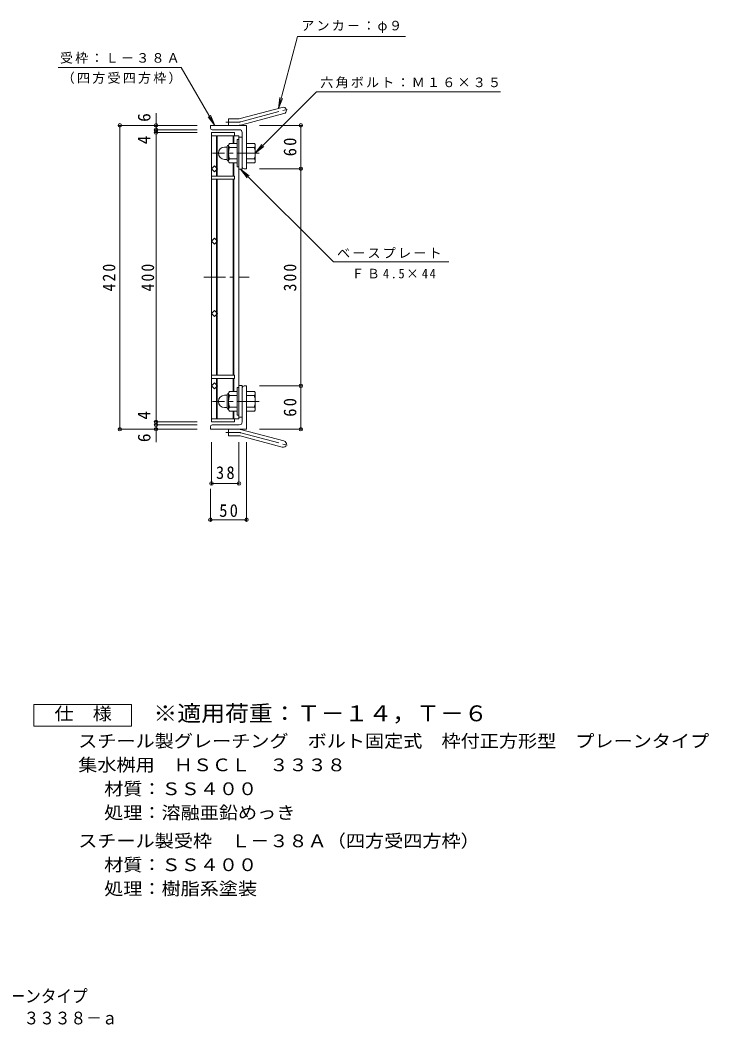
# Model space of a CAD drawing. Units: millimetres at full size, sheet at 1:6. Extents: x -844 to 1055, y -824 to 663.
# Drawn here: x 104 to 1055, y -824 to 566 of the extents above; entities that cross this region are included whole.
import ezdxf
from ezdxf.enums import TextEntityAlignment as Align

# ---------------------------------------------------------------- set-up
doc = ezdxf.new("R2010")
doc.units = ezdxf.units.MM
doc.header["$LTSCALE"] = 6
doc.header["$PDMODE"] = 32
doc.header["$PDSIZE"] = 4.8
doc.linetypes.add('CHAIN1', pattern=[8, 5, -1, 1, -1])
doc.linetypes.add('CHAIN2', pattern=[12, 9, -1, 1, -1])
for name, color, linetype, lineweight in [('E-1', 2, 'Continuous', 9), ('E-2', 3, 'Continuous', 9), ('E-4', 7, 'Continuous', 9), ('E-5', 7, 'Continuous', 9), ('F-5_F-5ﾚｲﾔ', 2, 'Continuous', 9)]:
    doc.layers.add(name, color=color, linetype=linetype, lineweight=lineweight)
doc.styles.add('ＭＳ ゴシック', font='')
doc.styles.get('ＭＳ ゴシック').set_extended_font_data('MS Gothic')

msp = doc.modelspace()

# ---------------------------------------------------------------- linework, layer by layer
at = {"layer": 'E-1'}
for p, q in [((407.633, 430.253), (465.824, 445.845)), ((409.962, 421.56), (468.153, 437.152)), ((416.489, 420.946), (366.489, 420.946)), ((366.489, 417.446), (366.489, 420.946)), ((391.489, 420.946), (391.489, 429.946)), ((405.304, 429.946), (391.489, 429.946)), ((416.489, 420.946), (416.489, 360.946)), ((406.489, 414.946), (368.989, 414.946)), ((410.489, 410.946), (410.489, 363.446)), ((386.179, 390.947), (389.688, 390.947)), ((389.688, 373.246), (389.688, 391.647)), ((391.488, 393.446), (391.689, 393.446)), ((391.689, 393.197), (391.689, 371.696)), ((403.688, 395.947), (392.727, 395.947)), ((403.688, 390.446), (392.727, 390.446)), ((403.688, 401.446), (403.688, 363.446)), ((405.988, 401.446), (403.688, 401.446)), ((416.489, 395.947), (427.45, 395.947)), ((416.489, 390.446), (427.45, 390.446)), ((428.689, 393.446), (428.489, 393.446)), ((428.489, 393.197), (428.489, 371.696)), ((386.189, 373.946), (389.688, 373.946)), ((391.488, 371.446), (391.689, 371.446)), ((403.688, 374.446), (392.727, 374.446)), ((403.688, 368.946), (392.727, 368.946)), ((405.988, 363.446), (403.688, 363.446)), ((416.489, 374.446), (427.45, 374.446)), ((416.489, 368.946), (427.45, 368.946)), ((428.689, 371.446), (428.489, 371.446)), ((412.989, 360.946), (416.489, 360.946)), ((403.688, 20.445), (403.688, 58.445)), ((405.988, 58.445), (403.688, 58.445)), ((410.489, 10.945), (410.489, 58.445)), ((412.989, 60.945), (416.489, 60.945)), ((416.489, 0.945), (416.489, 60.945)), ((386.189, 47.946), (389.688, 47.946)), ((389.688, 48.645), (389.688, 30.245)), ((391.488, 50.445), (391.689, 50.445)), ((391.689, 28.695), (391.689, 50.195)), ((403.688, 52.945), (392.727, 52.945)), ((403.688, 47.445), (392.727, 47.445)), ((416.489, 52.945), (427.45, 52.945)), ((416.489, 47.445), (427.45, 47.445)), ((428.689, 50.445), (428.489, 50.445)), ((428.489, 28.695), (428.489, 50.195)), ((386.179, 30.945), (389.688, 30.945)), ((391.488, 28.445), (391.689, 28.445)), ((403.688, 31.445), (392.727, 31.445)), ((416.489, 31.445), (427.45, 31.445)), ((428.689, 28.445), (428.489, 28.445)), ((403.688, 25.945), (392.727, 25.945)), ((405.988, 20.445), (403.688, 20.445)), ((416.489, 25.945), (427.45, 25.945)), ((366.489, 4.445), (366.489, 0.945)), ((416.489, 0.945), (366.489, 0.945)), ((406.489, 6.945), (368.989, 6.945)), ((391.489, 0.945), (391.489, -8.055)), ((409.962, 0.332), (468.153, -15.26)), ((405.304, -8.055), (391.489, -8.055)), ((407.633, -8.361), (465.824, -23.954))]:
    msp.add_line(p, q, dxfattribs=at)
at = {"layer": 'E-1', "linetype": 'CHAIN2'}
for p, q in [((408.798, 425.906), (473.964, 443.368)), ((405.304, 425.446), (387.684, 425.446)), ((405.304, -3.555), (387.684, -3.555)), ((408.798, -4.015), (473.964, -21.476))]:
    msp.add_line(p, q, dxfattribs=at)
at = {"layer": 'E-1', "linetype": 'CHAIN1'}
for p, q in [((434.092, 382.446), (369.387, 382.446)), ((434.092, 39.445), (369.387, 39.445))]:
    msp.add_line(p, q, dxfattribs=at)
at = {"layer": 'E-1'}
for centre, radius, start, end in [((466.989, 441.499), 4.5, 285.00014, 104.99991), ((368.989, 417.446), 2.5, 180, 270), ((405.304, 438.946), 9, 270, 285.00002), ((405.304, 438.946), 18, 270, 285), ((406.489, 410.946), 4, 0, 90), ((386.179, 382.456), 8.49, 90, 180), ((391.488, 391.647), 1.8, 90, 180), ((395.848, 393.197), 4.16, 138.61835, 221.37988), ((415.689, 382.446), 24, 160.52881, 199.47119), ((404.489, 382.446), 24, 340.52881, 19.47119), ((424.329, 393.197), 4.16, 318.62012, 41.38165), ((386.189, 382.446), 8.5, 180, 270), ((391.488, 373.246), 1.8, 180, 270), ((395.848, 371.696), 4.16, 138.62012, 221.38165), ((412.989, 363.446), 2.5, 180, 270), ((424.329, 371.696), 4.16, 318.61835, 41.37988), ((412.989, 58.445), 2.5, 90, 180), ((386.189, 39.445), 8.5, 90, 180), ((391.488, 48.645), 1.8, 90, 180), ((395.848, 50.195), 4.16, 138.61835, 221.37988), ((415.689, 39.445), 24, 160.52881, 199.47119), ((404.489, 39.445), 24, 340.52881, 19.47119), ((424.329, 50.195), 4.16, 318.62012, 41.38165), ((386.179, 39.435), 8.49, 180, 270), ((391.488, 30.245), 1.8, 180, 270), ((395.848, 28.695), 4.16, 138.62012, 221.38165), ((424.329, 28.695), 4.16, 318.61835, 41.37988), ((368.989, 4.445), 2.5, 90, 180), ((405.304, -17.055), 18, 75, 90), ((406.489, 10.945), 4, 270, 0), ((405.304, -17.055), 9, 74.99998, 90), ((466.989, -19.607), 4.5, 255.00009, 74.99986)]:
    msp.add_arc(centre, radius, start, end, dxfattribs=at)
at = {"layer": 'E-1', "linetype": 'CHAIN2'}
for centre, start, end in [((405.304, 438.946), 270, 284.99995), ((405.304, -17.055), 75.00005, 90)]:
    msp.add_arc(centre, 13.5, start, end, dxfattribs=at)
at = {"layer": 'E-2'}
for p, q in [((367.988, 10.945), (367.988, 410.946)), ((367.989, 410.946), (399.989, 410.946)), ((367.989, 406.446), (405.989, 406.446)), ((374.989, 406.446), (374.989, 350.946)), ((375.989, 406.446), (375.989, 350.946)), ((397.989, 406.446), (397.989, 395.946)), ((398.989, 406.446), (398.989, 395.946)), ((399.989, 410.946), (399.989, 406.446)), ((405.989, 406.446), (405.989, 15.445)), ((410.489, 404.446), (405.989, 404.446)), ((410.489, 360.446), (410.489, 404.446)), ((397.989, 368.946), (397.989, 350.946)), ((398.989, 368.946), (398.989, 350.946)), ((367.989, 350.946), (399.989, 350.946)), ((399.989, 350.946), (399.989, 346.446)), ((410.489, 360.446), (405.989, 360.446)), ((367.989, 346.446), (399.989, 346.446)), ((374.989, 346.446), (374.989, 75.445)), ((375.989, 346.446), (375.989, 75.445)), ((397.989, 346.446), (397.989, 75.445)), ((398.989, 346.446), (398.989, 75.445)), ((367.989, 75.445), (399.989, 75.445)), ((367.989, 70.945), (399.989, 70.945)), ((374.989, 15.445), (374.989, 70.945)), ((375.989, 15.445), (375.989, 70.945)), ((397.989, 52.945), (397.989, 70.945)), ((398.989, 52.945), (398.989, 70.945)), ((399.989, 70.945), (399.989, 75.445)), ((410.489, 61.446), (405.989, 61.446)), ((410.489, 61.446), (410.489, 17.445)), ((367.989, 15.445), (405.989, 15.445)), ((397.989, 15.445), (397.989, 25.945)), ((398.989, 15.445), (398.989, 25.945)), ((399.989, 10.945), (399.989, 15.445)), ((410.489, 17.445), (405.989, 17.445)), ((367.989, 10.945), (399.989, 10.945))]:
    msp.add_line(p, q, dxfattribs=at)
at = {"layer": 'E-2', "linetype": 'CHAIN1'}
msp.add_line((357.569, 210.946), (420.11, 210.946), dxfattribs=at)
at = {"layer": 'E-2'}
for points in [[(367.989, 360.946), (372.231, 365.189), (376.474, 360.946), (372.231, 356.704)], [(372.231, 256.704), (376.474, 260.946), (372.231, 265.189), (367.989, 260.946)], [(372.231, 156.704), (376.474, 160.946), (372.231, 165.189), (367.989, 160.946)], [(372.231, 56.704), (376.474, 60.946), (372.231, 65.189), (367.989, 60.946)]]:
    msp.add_lwpolyline(points, close=True, dxfattribs=at)
at = {"layer": 'E-4'}
for p, q in [((291.489, 437.809), (291.489, 414.946)), ((239.689, 420.946), (348.489, 420.946)), ((241.489, 420.946), (241.489, 0.946)), ((493.289, 420.946), (434.489, 420.946)), ((491.489, 360.946), (491.489, 420.946)), ((289.689, 414.946), (348.489, 414.946)), ((289.689, 410.946), (348.489, 410.946)), ((291.489, 414.946), (291.489, 410.946)), ((291.489, 410.946), (291.489, 10.946)), ((493.289, 360.946), (434.489, 360.946)), ((491.489, 60.945), (491.489, 360.946)), ((493.289, 60.945), (434.489, 60.945)), ((491.489, 0.946), (491.489, 60.945)), ((239.689, 0.946), (348.489, 0.946)), ((289.689, 10.946), (348.489, 10.946)), ((289.689, 6.946), (348.489, 6.946)), ((291.489, 10.946), (291.489, 6.946)), ((291.489, 6.946), (291.489, -16.883)), ((493.289, 0.946), (434.489, 0.946)), ((367.989, -75.854), (367.989, -17.054)), ((405.989, -75.854), (405.989, -17.054)), ((416.489, -125.854), (416.489, -17.054)), ((366.489, -125.854), (366.489, -81.454)), ((367.989, -74.054), (405.989, -74.054)), ((366.489, -124.054), (416.489, -124.054))]:
    msp.add_line(p, q, dxfattribs=at)
for p in [(241.489, 420.946), (291.489, 420.946), (291.489, 414.946), (491.489, 420.946), (291.489, 410.946), (491.489, 360.946), (491.489, 60.945), (241.489, 0.946), (291.489, 10.946), (291.489, 6.946), (291.489, 0.946), (491.489, 0.946), (367.989, -74.054), (405.989, -74.054), (366.489, -124.054), (416.489, -124.054)]:
    msp.add_point(p, dxfattribs=at)
at = {"layer": 'E-5'}
for p, q in [((460.438, 444.402), (487.028, 543.639)), ((636.028, 543.639), (487.028, 543.639)), ((156.194, 501.131), (326.194, 501.131)), ((372.489, 420.946), (326.194, 501.131)), ((460.438, 444.402), (462.396, 459.274)), ((460.438, 444.402), (466.178, 458.26)), ((372.489, 420.946), (363.357, 432.846)), ((372.489, 420.946), (366.748, 434.804)), ((428.489, 382.446), (437.62, 394.347)), ((428.489, 382.446), (440.389, 391.578)), ((408.239, 360.446), (417.37, 348.546)), ((408.239, 360.446), (420.139, 351.315))]:
    msp.add_line(p, q, dxfattribs=at)
for points in [[(428.489, 382.446), (513.28, 467.238), (767.28, 467.238)], [(408.239, 360.446), (536.435, 232.249), (695.935, 232.249)]]:
    msp.add_lwpolyline(points, dxfattribs=at)
at = {"layer": 'F-5_F-5ﾚｲﾔ'}
msp.add_lwpolyline([(122.739, -409.313), (122.739, -379.313), (257.739, -379.313), (257.739, -409.313)], close=True, dxfattribs=at)

# ---------------------------------------------------------------- texts
at = {"layer": 'E-4', "color": 2, "style": 'ＭＳ ゴシック'}
for s, p in [('6', (288.995, 425.809)), ('4', (288.995, 394.728)), ('4', (288.995, 14.198)), ('6', (288.995, -16.883))]:
    msp.add_text(s, height=17.6, rotation=90, dxfattribs=at).set_placement(p, align=Align.BOTTOM_LEFT)
at = {"layer": 'E-4', "color": 2, "char_height": 17.6, "attachment_point": 7, "rotation": 90, "style": 'ＭＳ ゴシック'}
for s, insert in [('\\T1.27;\\W0.95;60', (485.489, 378.196)), ('\\T1.27;\\W0.9;420', (235.489, 191.446)), ('\\T1.27;\\W0.9;400', (288.995, 191.446)), ('\\T1.27;\\W0.9;300', (485.489, 191.446)), ('\\T1.27;\\W0.95;60', (485.489, 18.196))]:
    msp.add_mtext(s, dxfattribs=dict(at, insert=insert))
at = {"layer": 'E-4', "color": 2, "char_height": 17.6, "attachment_point": 7, "style": 'ＭＳ ゴシック'}
for s, insert in [('\\T1.27;\\W0.95;38', (374.239, -68.054)), ('\\T1.27;\\W0.95;50', (378.739, -120.454))]:
    msp.add_mtext(s, dxfattribs=dict(at, insert=insert))
at = {"layer": 'E-5', "char_height": 13.2, "attachment_point": 7, "style": 'ＭＳ ゴシック'}
for s, insert in [('\\T1.17;アンカ－：φ９', (492.028, 548.639)), ('\\T1.17;受枠：Ｌ－３８Ａ', (158.694, 506.131)), ('\\T1.17;（四方受四方枠）', (161.194, 478.131)), ('\\T1.17;六角ボルト：Ｍ１６×３５', (518.28, 472.238)), ('\\T1.17;ベースプレート', (541.435, 237.249)), ('\\T1.26;\\W0.95;ＦＢ4.5×44', (561.685, 209.249))]:
    msp.add_mtext(s, dxfattribs=dict(at, insert=insert))
at = {"layer": 'F-5_F-5ﾚｲﾔ', "style": 'ＭＳ ゴシック'}
for s, width, p in [('仕\u3000様', 1.1, (151.239, -406.313)), ('スチール製グレーチング\u3000ボルト固定式\u3000枠付正方形型\u3000プレーンタイプ', 1.1, (183.993, -444.065)), ('集水桝用\u3000ＨＳＣＬ\u3000３３３８', 1.1, (183.993, -477.065)), ('材質：ＳＳ４００', 1.1, (219.82, -510.065)), ('処理：溶融亜鉛めっき', 1.1, (219.82, -543.065)), ('スチール製受枠\u3000Ｌ－３８Ａ（四方受四方枠）', 1.1, (183.993, -582.065)), ('材質：ＳＳ４００', 1.1, (219.82, -615.065)), ('処理：樹脂系塗装', 1.1, (219.82, -648.065)), ('スチール製グレーチング\u3000ボルト固定式\u3000枠付正方形型\u3000プレーンタイプ', 0.9, (-515.905, -796.619)), ('集水桝用\u3000クッションなし\u3000ＨＳＣＬ\u3000３３３８－ａ', 0.9, (-280.387, -826.942))]:
    msp.add_text(s, height=17.6, dxfattribs=dict(at, width=width)).set_placement(p, align=Align.BOTTOM_LEFT)
at = {"layer": 'F-5_F-5ﾚｲﾔ', "color": 3, "style": 'ＭＳ ゴシック', "width": 1.1}
msp.add_text('※適用荷重：Ｔ－１４，Ｔ－６', height=21.99, dxfattribs=at).set_placement((287.739, -409.313), align=Align.BOTTOM_LEFT)

doc.saveas('drawing.dxf')
